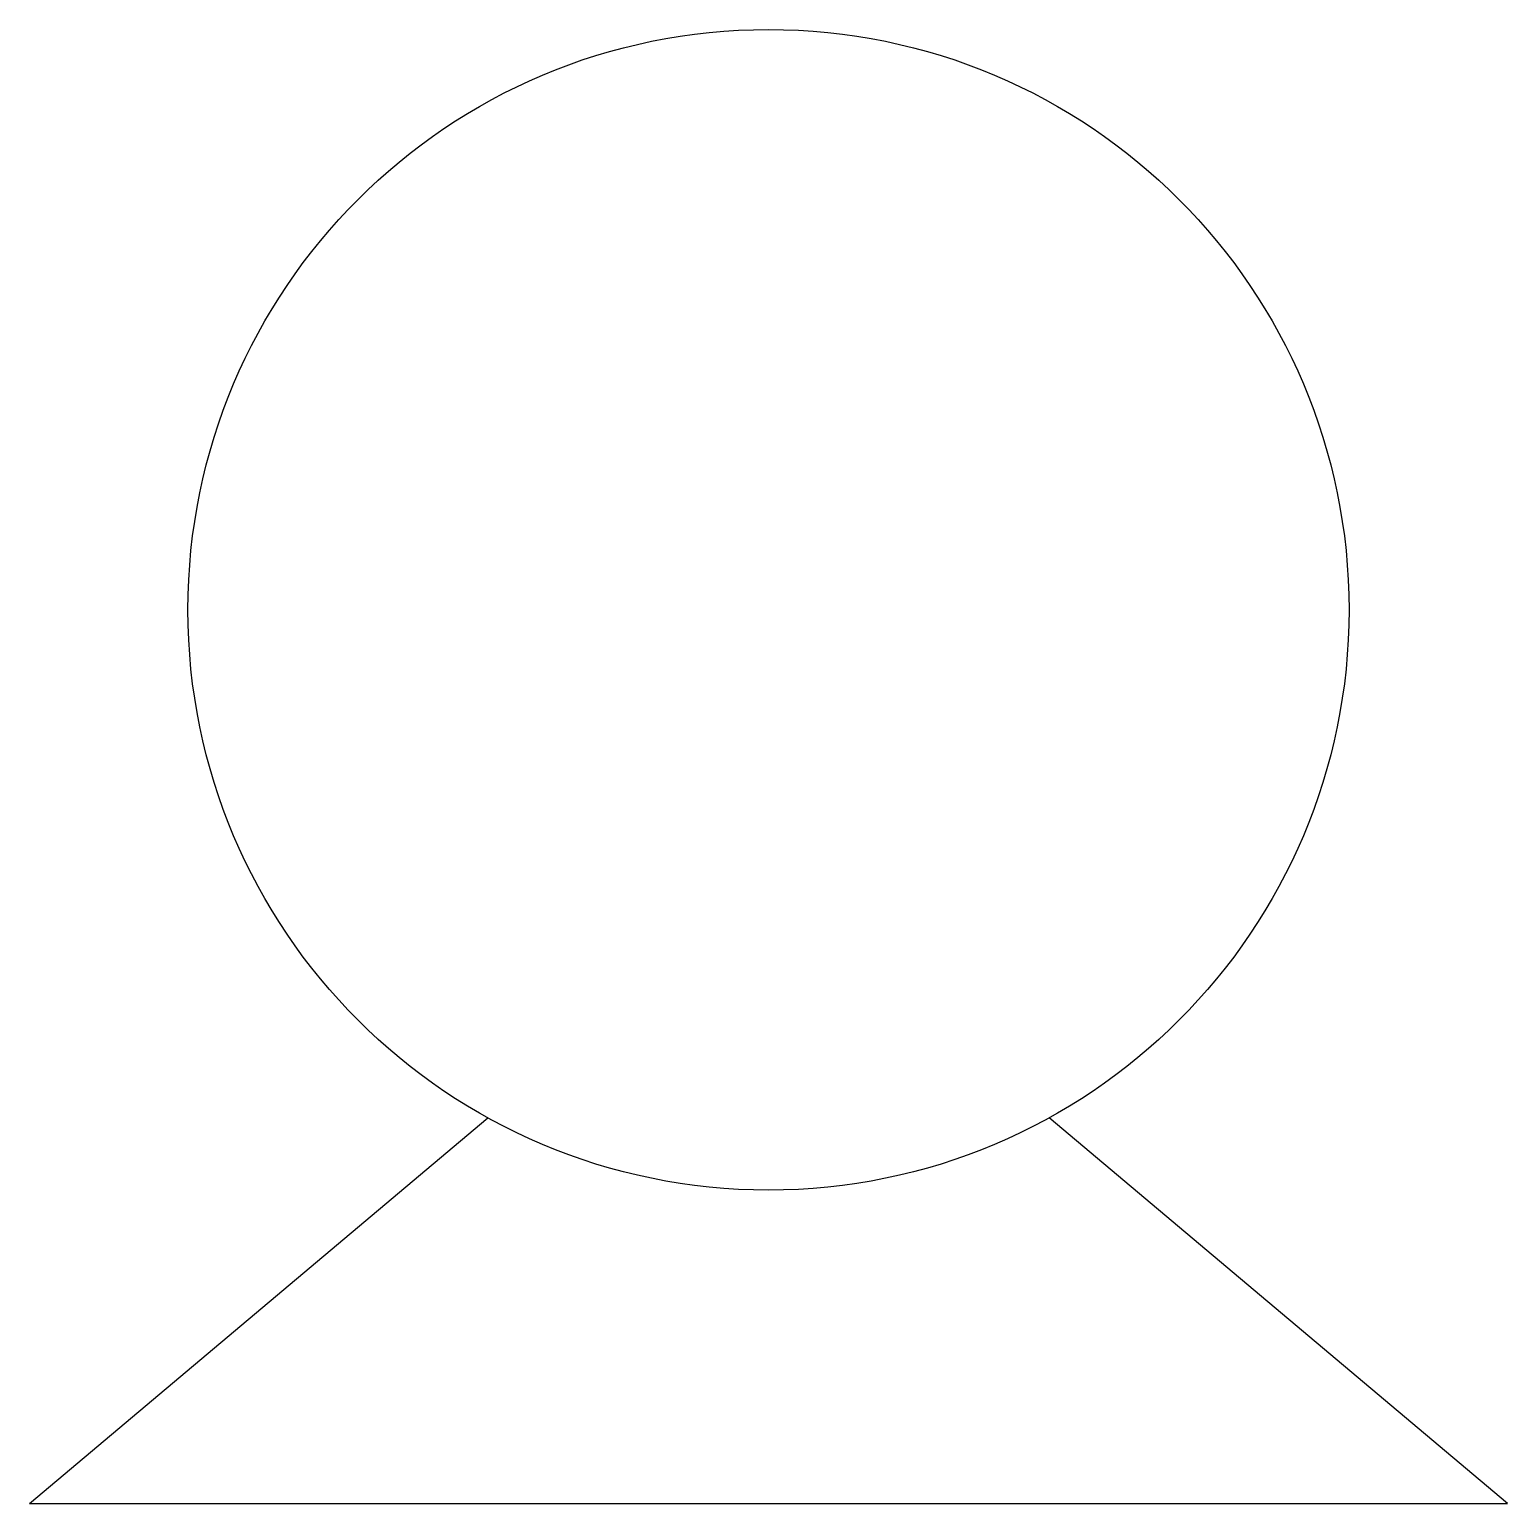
# Model space of a CAD drawing. Header units: millimetres. Extents: x 0 to 1, y 0 to 1.
import ezdxf

# ---------------------------------------------------------------- set-up
doc = ezdxf.new("R2010")
doc.units = ezdxf.units.MM

msp = doc.modelspace()

# ---------------------------------------------------------------- linework, layer by layer
for p, q in [((0, 0), (0.3101, 0.2611)), ((1, 0), (0.6899, 0.2611)), ((0, 0), (1, 0))]:
    msp.add_line(p, q)
msp.add_circle((0.5, 0.6049), 0.3928)

doc.saveas('drawing.dxf')
